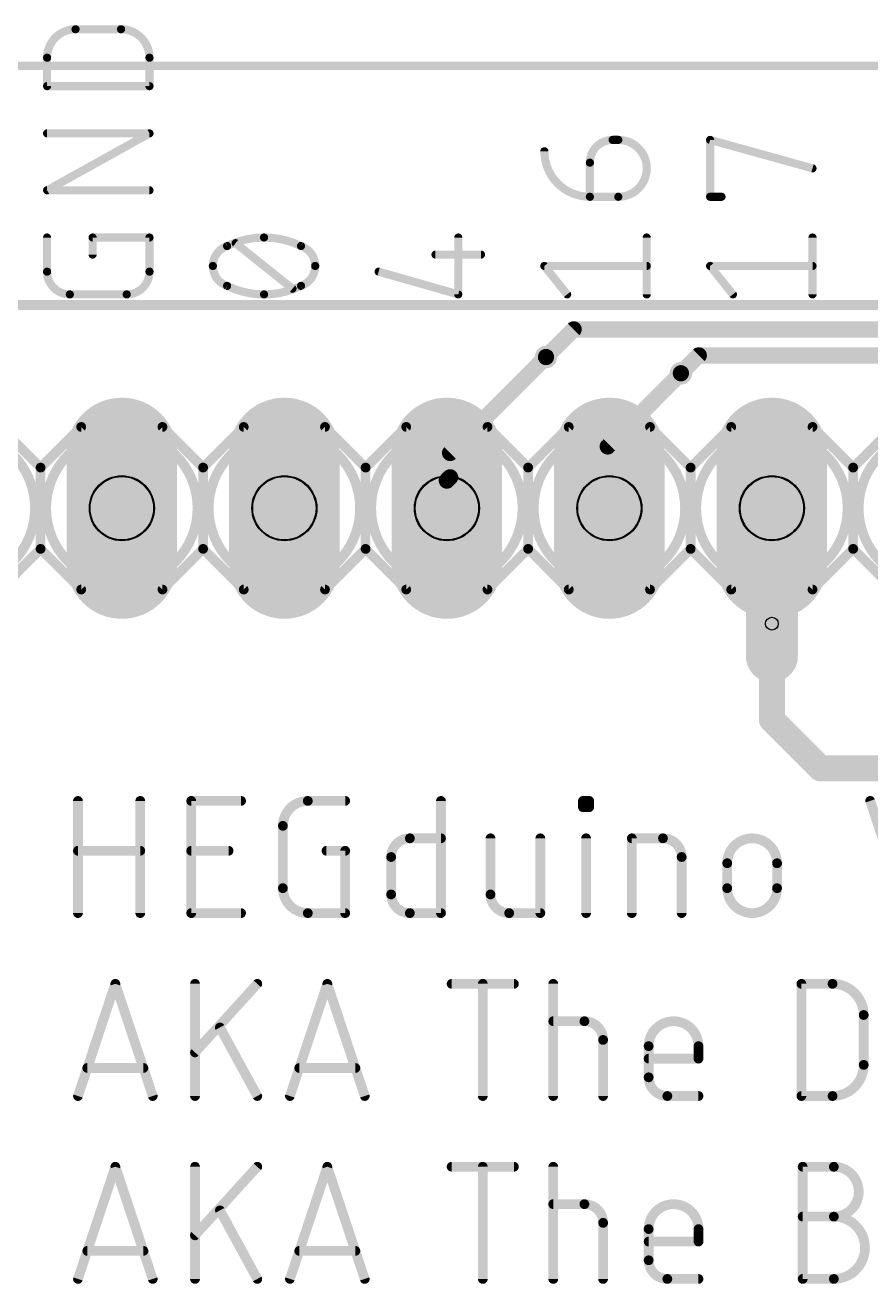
# Model space of a CAD drawing. Extents: x 6 to 264, y 30 to 75.
# Drawn here: x 17.03 to 30.25, y 50.11 to 69.78 of the extents above; entities that cross this region are included whole.
import ezdxf

# ---------------------------------------------------------------- set-up
doc = ezdxf.new("R2010")
doc.units = 0
for name, color, linetype in [('1', 12, 'CONTINUOUS'), ('100', 3, 'CONTINUOUS'), ('101', 190, 'CONTINUOUS'), ('16', 132, 'CONTINUOUS'), ('17', 110, 'CONTINUOUS'), ('18', 110, 'CONTINUOUS'), ('20', 31, 'CONTINUOUS'), ('21', 253, 'CONTINUOUS'), ('25', 253, 'CONTINUOUS'), ('29', 253, 'CONTINUOUS'), ('30', 253, 'CONTINUOUS'), ('44', 253, 'CONTINUOUS'), ('47', 253, 'CONTINUOUS'), ('48', 253, 'CONTINUOUS'), ('51', 253, 'CONTINUOUS')]:
    doc.layers.add(name, color=color, linetype=linetype)

# ---------------------------------------------------------------- blocks, each defined once
blk = doc.blocks.new('RECT')
blk.add_solid([(-0.5, -0.5), (0.5, -0.5), (-0.5, 0.5), (0.5, 0.5)])
blk = doc.blocks.new('LONGP100')
at = {"const_width": 1}
blk.add_lwpolyline([(-0.5, 0), (0.5, 0)], dxfattribs=at)
at = {"const_width": 0.5}
for points in [[(-0.5, 0.25, 1), (-0.5, -0.25)], [(0.5, -0.25, 1), (0.5, 0.25)]]:
    blk.add_lwpolyline(points, format="xyb", dxfattribs=at)
blk = doc.blocks.new('ROUNDV')
at = {"const_width": 0.5}
blk.add_lwpolyline([(0, -0.25, 1), (0, 0.25, 1), (0, -0.25)], format="xyb", dxfattribs=at)

msp = doc.modelspace()

# ---------------------------------------------------------------- linework, layer by layer
at = {"layer": '1'}
for points, const_width in [([(25.1714, 64.5922), (23.6728, 63.0936)], 0.254), ([(27.2796, 64.3382), (26.162, 63.2206)], 0.254), ([(26.162, 63.2206), (26.162, 62.8396)], 0.254), ([(23.6728, 62.7126), (23.6728, 63.0936)], 0.254), ([(26.162, 62.8396), (26.162, 62.2554)], 0.254), ([(23.622, 62.6618), (23.6728, 62.7126)], 0.254), ([(23.622, 62.23), (23.622, 62.6618)], 0.254), ([(26.162, 62.23), (26.162, 62.2554)], 0.254), ([(28.702, 60.4266), (28.702, 61.5442)], 0.8128)]:
    msp.add_lwpolyline(points, dxfattribs=dict(at, const_width=const_width))
for points, const_width in [([(25.2163, 64.5473, 1), (25.1265, 64.6371)], 0.127), ([(27.3245, 64.2933, 1), (27.2347, 64.3831)], 0.127), ([(26.2255, 63.2206, 1), (26.0985, 63.2206)], 0.127), ([(26.1171, 63.2655, 1), (26.2069, 63.1757)], 0.127), ([(23.7363, 63.0936, 1), (23.6093, 63.0936)], 0.127), ([(23.6279, 63.1385, 1), (23.7177, 63.0487)], 0.127), ([(26.2255, 62.8396, 1), (26.0985, 62.8396)], 0.127), ([(23.6855, 62.6618, 1), (23.5585, 62.6618)], 0.127), ([(23.5771, 62.7067, 1), (23.6669, 62.6169)], 0.127), ([(23.6093, 62.7126, 1), (23.7363, 62.7126)], 0.127), ([(23.7177, 62.6677, 1), (23.6279, 62.7575)], 0.127), ([(26.0985, 62.8396, 1), (26.2255, 62.8396)], 0.127), ([(26.2255, 62.2554, 1), (26.0985, 62.2554)], 0.127), ([(23.5585, 62.23, 1), (23.6855, 62.23)], 0.127), ([(26.0985, 62.2554, 1), (26.2255, 62.2554)], 0.127), ([(26.0985, 62.23, 1), (26.2255, 62.23)], 0.127), ([(28.9052, 61.5442, 1), (28.4988, 61.5442)], 0.4064), ([(28.4988, 60.4266, 1), (28.9052, 60.4266)], 0.4064)]:
    msp.add_lwpolyline(points, format="xyb", dxfattribs=dict(at, const_width=const_width))
at = {"layer": '100', "const_width": 0.1524}
msp.add_lwpolyline([(13.4366, 65.405), (61.6966, 65.405)], dxfattribs=at)
for points in [[(16.002, 61.0471, 1), (16.002, 63.4129, 1), (16.002, 61.0471)], [(18.542, 61.0471, 1), (18.542, 63.4129, 1), (18.542, 61.0471)], [(21.082, 61.0471, 1), (21.082, 63.4129, 1), (21.082, 61.0471)], [(23.622, 61.0471, 1), (23.622, 63.4129, 1), (23.622, 61.0471)], [(26.162, 61.0471, 1), (26.162, 63.4129, 1), (26.162, 61.0471)], [(28.702, 61.0471, 1), (28.702, 63.4129, 1), (28.702, 61.0471)], [(31.242, 61.0471, 1), (31.242, 63.4129, 1), (31.242, 61.0471)]]:
    msp.add_lwpolyline(points, format="xyb", dxfattribs=at)
at = {"layer": '101', "const_width": 0.1524}
msp.add_lwpolyline([(13.4366, 65.405), (61.6966, 65.405)], dxfattribs=at)
at = {"layer": '16'}
for points, const_width in [([(25.6032, 65.024), (25.1714, 64.5922)], 0.254), ([(192.4558, 65.024), (25.6032, 65.024)], 0.254), ([(25.1714, 64.5922), (23.6728, 63.0936)], 0.254), ([(27.559, 64.6176), (27.2796, 64.3382)], 0.254), ([(190.119, 64.6176), (27.559, 64.6176)], 0.254), ([(27.2796, 64.3382), (26.1366, 63.1952)], 0.254), ([(28.702, 62.23), (28.702, 60.4266)], 0.8128), ([(28.702, 60.4266), (28.702, 59.9186)], 0.8128), ([(28.702, 58.928), (28.702, 59.9186)], 0.4064), ([(29.464, 58.166), (28.702, 58.928)], 0.4064), ([(35.052, 58.166), (29.464, 58.166)], 0.4064)]:
    msp.add_lwpolyline(points, dxfattribs=dict(at, const_width=const_width))
for points, const_width in [([(25.6032, 65.0875, 1), (25.6032, 64.9605)], 0.127), ([(25.6481, 64.9791, 1), (25.5583, 65.0689)], 0.127), ([(25.1265, 64.6371, 1), (25.2163, 64.5473)], 0.127), ([(25.2163, 64.5473, 1), (25.1265, 64.6371)], 0.127), ([(27.559, 64.6811, 1), (27.559, 64.5541)], 0.127), ([(27.6039, 64.5727, 1), (27.5141, 64.6625)], 0.127), ([(27.2347, 64.3831, 1), (27.3245, 64.2933)], 0.127), ([(27.3245, 64.2933, 1), (27.2347, 64.3831)], 0.127), ([(23.6279, 63.1385, 1), (23.7177, 63.0487)], 0.127), ([(26.0917, 63.2401, 1), (26.1815, 63.1503)], 0.127), ([(28.9052, 62.23, 1), (28.4988, 62.23)], 0.4064), ([(28.9052, 60.4266, 1), (28.4988, 60.4266)], 0.4064), ([(28.4988, 60.4266, 1), (28.9052, 60.4266)], 0.4064), ([(28.4988, 59.9186, 1), (28.9052, 59.9186)], 0.4064), ([(28.8036, 59.9186, 1), (28.6004, 59.9186)], 0.2032), ([(28.6004, 58.928, 1), (28.8036, 58.928)], 0.2032), ([(28.7738, 58.9998, 1), (28.6302, 58.8562)], 0.2032), ([(29.464, 58.2676, 1), (29.464, 58.0644)], 0.2032), ([(29.3922, 58.0942, 1), (29.5358, 58.2378)], 0.2032)]:
    msp.add_lwpolyline(points, format="xyb", dxfattribs=dict(at, const_width=const_width))
at = {"layer": '20', "const_width": 0.1524}
msp.add_lwpolyline([(181.3306, 65.405), (13.4366, 65.405)], dxfattribs=at)
at = {"layer": '20'}
for centre in [(18.542, 62.23), (21.082, 62.23), (23.622, 62.23), (26.162, 62.23), (28.702, 62.23)]:
    msp.add_circle(centre, 0.4953, dxfattribs=at)
at = {"layer": '21', "const_width": 0.1524}
for points in [[(16.637, 63.5), (17.272, 62.865)], [(17.272, 62.865), (17.907, 63.5)], [(17.907, 63.5), (19.177, 63.5)], [(19.177, 63.5), (19.812, 62.865)], [(20.447, 63.5), (19.812, 62.865)], [(20.447, 63.5), (21.717, 63.5)], [(21.717, 63.5), (22.352, 62.865)], [(22.352, 62.865), (22.987, 63.5)], [(22.987, 63.5), (24.257, 63.5)], [(24.257, 63.5), (24.892, 62.865)], [(24.892, 62.865), (25.527, 63.5)], [(25.527, 63.5), (26.797, 63.5)], [(26.797, 63.5), (27.432, 62.865)], [(28.067, 63.5), (27.432, 62.865)], [(28.067, 63.5), (29.337, 63.5)], [(29.337, 63.5), (29.972, 62.865)], [(29.972, 62.865), (30.607, 63.5)], [(17.272, 62.865), (17.272, 61.595)], [(19.812, 62.865), (19.812, 61.595)], [(22.352, 62.865), (22.352, 61.595)], [(24.892, 62.865), (24.892, 61.595)], [(27.432, 62.865), (27.432, 61.595)], [(29.972, 62.865), (29.972, 61.595)], [(17.272, 61.595), (16.637, 60.96)], [(17.907, 60.96), (17.272, 61.595)], [(19.812, 61.595), (19.177, 60.96)], [(19.812, 61.595), (20.447, 60.96)], [(22.352, 61.595), (21.717, 60.96)], [(22.987, 60.96), (22.352, 61.595)], [(24.892, 61.595), (24.257, 60.96)], [(25.527, 60.96), (24.892, 61.595)], [(27.432, 61.595), (26.797, 60.96)], [(27.432, 61.595), (28.067, 60.96)], [(29.972, 61.595), (29.337, 60.96)], [(30.607, 60.96), (29.972, 61.595)], [(19.177, 60.96), (17.907, 60.96)], [(21.717, 60.96), (20.447, 60.96)], [(24.257, 60.96), (22.987, 60.96)], [(26.797, 60.96), (25.527, 60.96)], [(29.337, 60.96), (28.067, 60.96)]]:
    msp.add_lwpolyline(points, dxfattribs=at)
at = {"layer": '21', "const_width": 0.0762}
for points in [[(17.907, 63.5381, 1), (17.907, 63.4619)], [(17.9339, 63.4731, 1), (17.8801, 63.5269)], [(19.2039, 63.5269, 1), (19.1501, 63.4731)], [(19.177, 63.4619, 1), (19.177, 63.5381)], [(20.447, 63.5381, 1), (20.447, 63.4619)], [(20.4739, 63.4731, 1), (20.4201, 63.5269)], [(21.7439, 63.5269, 1), (21.6901, 63.4731)], [(21.717, 63.4619, 1), (21.717, 63.5381)], [(22.987, 63.5381, 1), (22.987, 63.4619)], [(23.0139, 63.4731, 1), (22.9601, 63.5269)], [(24.2839, 63.5269, 1), (24.2301, 63.4731)], [(24.257, 63.4619, 1), (24.257, 63.5381)], [(25.527, 63.5381, 1), (25.527, 63.4619)], [(25.5539, 63.4731, 1), (25.5001, 63.5269)], [(26.8239, 63.5269, 1), (26.7701, 63.4731)], [(26.797, 63.4619, 1), (26.797, 63.5381)], [(28.067, 63.5381, 1), (28.067, 63.4619)], [(28.0939, 63.4731, 1), (28.0401, 63.5269)], [(29.3639, 63.5269, 1), (29.3101, 63.4731)], [(29.337, 63.4619, 1), (29.337, 63.5381)], [(17.3101, 62.865, 1), (17.2339, 62.865)], [(17.2451, 62.8919, 1), (17.2989, 62.8381)], [(17.2451, 62.8381, 1), (17.2989, 62.8919)], [(19.8501, 62.865, 1), (19.7739, 62.865)], [(19.7851, 62.8919, 1), (19.8389, 62.8381)], [(19.7851, 62.8381, 1), (19.8389, 62.8919)], [(22.3901, 62.865, 1), (22.3139, 62.865)], [(22.3251, 62.8919, 1), (22.3789, 62.8381)], [(22.3251, 62.8381, 1), (22.3789, 62.8919)], [(24.9301, 62.865, 1), (24.8539, 62.865)], [(24.8651, 62.8919, 1), (24.9189, 62.8381)], [(24.8651, 62.8381, 1), (24.9189, 62.8919)], [(27.4701, 62.865, 1), (27.3939, 62.865)], [(27.4051, 62.8919, 1), (27.4589, 62.8381)], [(27.4051, 62.8381, 1), (27.4589, 62.8919)], [(30.0101, 62.865, 1), (29.9339, 62.865)], [(29.9451, 62.8919, 1), (29.9989, 62.8381)], [(29.9451, 62.8381, 1), (29.9989, 62.8919)], [(17.2339, 61.595, 1), (17.3101, 61.595)], [(17.2989, 61.6219, 1), (17.2451, 61.5681)], [(17.2989, 61.5681, 1), (17.2451, 61.6219)], [(19.7739, 61.595, 1), (19.8501, 61.595)], [(19.8389, 61.6219, 1), (19.7851, 61.5681)], [(19.8389, 61.5681, 1), (19.7851, 61.6219)], [(22.3139, 61.595, 1), (22.3901, 61.595)], [(22.3789, 61.6219, 1), (22.3251, 61.5681)], [(22.3789, 61.5681, 1), (22.3251, 61.6219)], [(24.8539, 61.595, 1), (24.9301, 61.595)], [(24.9189, 61.6219, 1), (24.8651, 61.5681)], [(24.9189, 61.5681, 1), (24.8651, 61.6219)], [(27.3939, 61.595, 1), (27.4701, 61.595)], [(27.4589, 61.6219, 1), (27.4051, 61.5681)], [(27.4589, 61.5681, 1), (27.4051, 61.6219)], [(29.9339, 61.595, 1), (30.0101, 61.595)], [(29.9989, 61.6219, 1), (29.9451, 61.5681)], [(29.9989, 61.5681, 1), (29.9451, 61.6219)], [(17.907, 60.9981, 1), (17.907, 60.9219)], [(17.8801, 60.9331, 1), (17.9339, 60.9869)], [(19.1501, 60.9869, 1), (19.2039, 60.9331)], [(19.177, 60.9219, 1), (19.177, 60.9981)], [(20.447, 60.9981, 1), (20.447, 60.9219)], [(20.4201, 60.9331, 1), (20.4739, 60.9869)], [(21.6901, 60.9869, 1), (21.7439, 60.9331)], [(21.717, 60.9219, 1), (21.717, 60.9981)], [(22.987, 60.9981, 1), (22.987, 60.9219)], [(22.9601, 60.9331, 1), (23.0139, 60.9869)], [(24.2301, 60.9869, 1), (24.2839, 60.9331)], [(24.257, 60.9219, 1), (24.257, 60.9981)], [(25.527, 60.9981, 1), (25.527, 60.9219)], [(25.5001, 60.9331, 1), (25.5539, 60.9869)], [(26.7701, 60.9869, 1), (26.8239, 60.9331)], [(26.797, 60.9219, 1), (26.797, 60.9981)], [(28.067, 60.9981, 1), (28.067, 60.9219)], [(28.0401, 60.9331, 1), (28.0939, 60.9869)], [(29.3101, 60.9869, 1), (29.3639, 60.9331)], [(29.337, 60.9219, 1), (29.337, 60.9981)]]:
    msp.add_lwpolyline(points, format="xyb", dxfattribs=at)
at = {"layer": '25', "const_width": 0.1524}
for points in [[(17.8562, 55.9054), (17.8562, 57.658)], [(18.8299, 57.658), (18.8299, 55.9054)], [(19.6262, 55.9054), (19.6262, 57.658)], [(19.6262, 57.658), (20.4051, 57.658)], [(21.4485, 57.658), (22.0327, 57.658)], [(23.5298, 57.658), (23.5298, 55.9054)], [(25.7492, 57.5606), (25.7492, 57.658)], [(25.7492, 57.658), (25.8465, 57.658)], [(25.8465, 57.5606), (25.7492, 57.5606)], [(25.8465, 57.658), (25.8465, 57.5606)], [(30.2388, 57.658), (30.823, 55.9054)], [(21.059, 56.2949), (21.059, 57.2685)], [(23.043, 57.0738), (23.5298, 57.0738)], [(24.304, 57.0738), (24.304, 56.1975)], [(25.0829, 55.9054), (25.0829, 57.0738)], [(25.7979, 55.9054), (25.7979, 57.0738)], [(26.5128, 55.9054), (26.5128, 57.0738)], [(26.5128, 57.0738), (26.9996, 57.0738)], [(17.8562, 56.8791), (18.8299, 56.8791)], [(19.6262, 56.8791), (20.2104, 56.8791)], [(21.7406, 56.8791), (22.0327, 56.8791)], [(22.0327, 56.8791), (22.0327, 55.9054)], [(22.7509, 56.1975), (22.7509, 56.7817)], [(27.2917, 56.7817), (27.2917, 55.9054)], [(28.0038, 56.2949), (28.0038, 56.6843)], [(28.7827, 56.6843), (28.7827, 56.2949)], [(20.4051, 55.9054), (19.6262, 55.9054)], [(22.0327, 55.9054), (21.4485, 55.9054)], [(23.5298, 55.9054), (23.043, 55.9054)], [(24.5961, 55.9054), (25.0829, 55.9054)], [(17.8562, 53.0479), (18.4404, 54.8005)], [(18.4404, 54.8005), (19.0246, 53.0479)], [(19.6854, 53.0479), (19.6854, 54.8005)], [(20.659, 54.8005), (19.6854, 53.7295)], [(21.1695, 53.0479), (21.7537, 54.8005)], [(21.7537, 54.8005), (22.3379, 53.0479)], [(23.6966, 54.8005), (24.6702, 54.8005)], [(24.1834, 53.0479), (24.1834, 54.8005)], [(25.2849, 53.0479), (25.2849, 54.8005)], [(29.1634, 53.0479), (29.1634, 54.8005)], [(29.1634, 54.8005), (29.6503, 54.8005)], [(25.2849, 54.2163), (25.7717, 54.2163)], [(30.1371, 54.3137), (30.1371, 53.5347)], [(20.659, 53.0479), (20.0748, 54.1189)], [(26.0638, 53.9242), (26.0638, 53.0479)], [(26.7759, 53.34), (26.7759, 53.8268)], [(27.5548, 53.8268), (27.5548, 53.6321)], [(27.5548, 53.6321), (26.7759, 53.6321)], [(18.8786, 53.4861), (18.0023, 53.4861)], [(22.1918, 53.4861), (21.3155, 53.4861)], [(27.5548, 53.0479), (27.068, 53.0479)], [(29.6503, 53.0479), (29.1634, 53.0479)], [(17.8562, 50.1904), (18.4404, 51.943)], [(18.4404, 51.943), (19.0246, 50.1904)], [(19.6854, 50.1904), (19.6854, 51.943)], [(20.659, 51.943), (19.6854, 50.872)], [(21.1695, 50.1904), (21.7537, 51.943)], [(21.7537, 51.943), (22.3379, 50.1904)], [(23.6966, 51.943), (24.6702, 51.943)], [(24.1834, 50.1904), (24.1834, 51.943)], [(25.2849, 50.1904), (25.2849, 51.943)], [(29.1834, 50.1904), (29.1834, 51.943)], [(29.1834, 51.943), (29.6702, 51.943)], [(20.659, 50.1904), (20.0748, 51.2614)], [(25.2849, 51.3588), (25.7717, 51.3588)], [(26.0638, 51.0667), (26.0638, 50.1904)], [(29.1834, 51.1641), (29.6702, 51.1641)], [(26.7759, 50.4825), (26.7759, 50.9693)], [(27.5548, 50.9693), (27.5548, 50.7746)], [(27.5548, 50.7746), (26.7759, 50.7746)], [(18.8786, 50.6286), (18.0023, 50.6286)], [(22.1918, 50.6286), (21.3155, 50.6286)], [(27.5548, 50.1904), (27.068, 50.1904)], [(29.6702, 50.1904), (29.1834, 50.1904)]]:
    msp.add_lwpolyline(points, dxfattribs=at)
at = {"layer": '25'}
for points, const_width in [([(17.8943, 57.658, 1), (17.8181, 57.658)], 0.0762), ([(18.868, 57.658, 1), (18.7918, 57.658)], 0.0762), ([(19.6643, 57.658, 1), (19.5881, 57.658)], 0.0762), ([(19.6262, 57.6961, 1), (19.6262, 57.6199)], 0.0762), ([(20.4051, 57.6199, 1), (20.4051, 57.6961)], 0.0762), ([(21.4485, 57.658, 0.4142), (21.059, 57.2685)], 0.1524), ([(21.4485, 57.6961, 1), (21.4485, 57.6199)], 0.0762), ([(21.4485, 57.6199, 1), (21.4485, 57.6961)], 0.0762), ([(22.0327, 57.6199, 1), (22.0327, 57.6961)], 0.0762), ([(23.5679, 57.658, 1), (23.4917, 57.658)], 0.0762), ([(25.7873, 57.658, 1), (25.7111, 57.658)], 0.0762), ([(25.7492, 57.6961, 1), (25.7492, 57.6199)], 0.0762), ([(25.7492, 57.5987, 1), (25.7492, 57.5225)], 0.0762), ([(25.8846, 57.658, 1), (25.8084, 57.658)], 0.0762), ([(25.8465, 57.6199, 1), (25.8465, 57.6961)], 0.0762), ([(25.8465, 57.5225, 1), (25.8465, 57.5987)], 0.0762), ([(30.2749, 57.67, 1), (30.2026, 57.646)], 0.0762), ([(25.7111, 57.5606, 1), (25.7873, 57.5606)], 0.0762), ([(25.8084, 57.5606, 1), (25.8846, 57.5606)], 0.0762), ([(21.0971, 57.2685, 1), (21.0209, 57.2685)], 0.0762), ([(21.0209, 57.2685, 1), (21.0971, 57.2685)], 0.0762), ([(23.043, 57.0738, 0.4142), (22.7509, 56.7817)], 0.1524), ([(23.043, 57.1119, 1), (23.043, 57.0357)], 0.0762), ([(23.043, 57.0357, 1), (23.043, 57.1119)], 0.0762), ([(23.5298, 57.0357, 1), (23.5298, 57.1119)], 0.0762), ([(24.3421, 57.0738, 1), (24.2659, 57.0738)], 0.0762), ([(25.121, 57.0738, 1), (25.0448, 57.0738)], 0.0762), ([(25.836, 57.0738, 1), (25.7598, 57.0738)], 0.0762), ([(26.5509, 57.0738, 1), (26.4747, 57.0738)], 0.0762), ([(26.5128, 57.1119, 1), (26.5128, 57.0357)], 0.0762), ([(27.2917, 56.7817, 0.4142), (26.9996, 57.0738)], 0.1524), ([(26.9996, 57.1119, 1), (26.9996, 57.0357)], 0.0762), ([(26.9996, 57.0357, 1), (26.9996, 57.1119)], 0.0762), ([(28.7827, 56.6843, 1), (28.0038, 56.6843)], 0.1524), ([(17.8562, 56.9172, 1), (17.8562, 56.841)], 0.0762), ([(18.8299, 56.841, 1), (18.8299, 56.9172)], 0.0762), ([(19.6262, 56.9172, 1), (19.6262, 56.841)], 0.0762), ([(20.2104, 56.841, 1), (20.2104, 56.9172)], 0.0762), ([(21.7406, 56.9172, 1), (21.7406, 56.841)], 0.0762), ([(22.0708, 56.8791, 1), (21.9946, 56.8791)], 0.0762), ([(22.0327, 56.841, 1), (22.0327, 56.9172)], 0.0762), ([(22.789, 56.7817, 1), (22.7128, 56.7817)], 0.0762), ([(27.3298, 56.7817, 1), (27.2536, 56.7817)], 0.0762), ([(22.7128, 56.7817, 1), (22.789, 56.7817)], 0.0762), ([(27.2536, 56.7817, 1), (27.3298, 56.7817)], 0.0762), ([(28.0419, 56.6843, 1), (27.9657, 56.6843)], 0.0762), ([(27.9657, 56.6843, 1), (28.0419, 56.6843)], 0.0762), ([(28.8208, 56.6843, 1), (28.7446, 56.6843)], 0.0762), ([(28.7446, 56.6843, 1), (28.8208, 56.6843)], 0.0762), ([(21.059, 56.2949, 0.4142), (21.4485, 55.9054)], 0.1524), ([(21.0971, 56.2949, 1), (21.0209, 56.2949)], 0.0762), ([(21.0209, 56.2949, 1), (21.0971, 56.2949)], 0.0762), ([(22.7509, 56.1975, 0.4142), (23.043, 55.9054)], 0.1524), ([(22.789, 56.1975, 1), (22.7128, 56.1975)], 0.0762), ([(22.7128, 56.1975, 1), (22.789, 56.1975)], 0.0762), ([(24.304, 56.1975, 0.4142), (24.5961, 55.9054)], 0.1524), ([(24.3421, 56.1975, 1), (24.2659, 56.1975)], 0.0762), ([(24.2659, 56.1975, 1), (24.3421, 56.1975)], 0.0762), ([(28.0038, 56.2949, 1), (28.7827, 56.2949)], 0.1524), ([(28.0419, 56.2949, 1), (27.9657, 56.2949)], 0.0762), ([(27.9657, 56.2949, 1), (28.0419, 56.2949)], 0.0762), ([(28.8208, 56.2949, 1), (28.7446, 56.2949)], 0.0762), ([(28.7446, 56.2949, 1), (28.8208, 56.2949)], 0.0762), ([(17.8181, 55.9054, 1), (17.8943, 55.9054)], 0.0762), ([(18.7918, 55.9054, 1), (18.868, 55.9054)], 0.0762), ([(19.6262, 55.9435, 1), (19.6262, 55.8673)], 0.0762), ([(19.5881, 55.9054, 1), (19.6643, 55.9054)], 0.0762), ([(20.4051, 55.8673, 1), (20.4051, 55.9435)], 0.0762), ([(21.4485, 55.9435, 1), (21.4485, 55.8673)], 0.0762), ([(21.4485, 55.8673, 1), (21.4485, 55.9435)], 0.0762), ([(21.9946, 55.9054, 1), (22.0708, 55.9054)], 0.0762), ([(22.0327, 55.8673, 1), (22.0327, 55.9435)], 0.0762), ([(23.043, 55.9435, 1), (23.043, 55.8673)], 0.0762), ([(23.043, 55.8673, 1), (23.043, 55.9435)], 0.0762), ([(23.4917, 55.9054, 1), (23.5679, 55.9054)], 0.0762), ([(23.5298, 55.8673, 1), (23.5298, 55.9435)], 0.0762), ([(24.5961, 55.9435, 1), (24.5961, 55.8673)], 0.0762), ([(24.5961, 55.8673, 1), (24.5961, 55.9435)], 0.0762), ([(25.0448, 55.9054, 1), (25.121, 55.9054)], 0.0762), ([(25.0829, 55.8673, 1), (25.0829, 55.9435)], 0.0762), ([(25.7598, 55.9054, 1), (25.836, 55.9054)], 0.0762), ([(26.4747, 55.9054, 1), (26.5509, 55.9054)], 0.0762), ([(27.2536, 55.9054, 1), (27.3298, 55.9054)], 0.0762), ([(18.4765, 54.8125, 1), (18.4043, 54.7885)], 0.0762), ([(18.4765, 54.7885, 1), (18.4043, 54.8125)], 0.0762), ([(19.7235, 54.8005, 1), (19.6473, 54.8005)], 0.0762), ([(20.6872, 54.7749, 1), (20.6309, 54.8261)], 0.0762), ([(21.7898, 54.8125, 1), (21.7175, 54.7885)], 0.0762), ([(21.7898, 54.7885, 1), (21.7175, 54.8125)], 0.0762), ([(23.6966, 54.8386, 1), (23.6966, 54.7624)], 0.0762), ([(24.2215, 54.8005, 1), (24.1453, 54.8005)], 0.0762), ([(24.6702, 54.7624, 1), (24.6702, 54.8386)], 0.0762), ([(25.323, 54.8005, 1), (25.2468, 54.8005)], 0.0762), ([(29.2015, 54.8005, 1), (29.1253, 54.8005)], 0.0762), ([(29.1634, 54.8386, 1), (29.1634, 54.7624)], 0.0762), ([(30.1371, 54.3137, 0.4142), (29.6503, 54.8005)], 0.1524), ([(29.6503, 54.8386, 1), (29.6503, 54.7624)], 0.0762), ([(29.6503, 54.7624, 1), (29.6503, 54.8386)], 0.0762), ([(25.2849, 54.2544, 1), (25.2849, 54.1782)], 0.0762), ([(26.0638, 53.9242, 0.4142), (25.7717, 54.2163)], 0.1524), ([(25.7717, 54.2544, 1), (25.7717, 54.1782)], 0.0762), ([(25.7717, 54.1782, 1), (25.7717, 54.2544)], 0.0762), ([(27.5548, 53.8268, 1), (26.7759, 53.8268)], 0.1524), ([(30.1752, 54.3137, 1), (30.099, 54.3137)], 0.0762), ([(30.099, 54.3137, 1), (30.1752, 54.3137)], 0.0762), ([(20.1083, 54.1372, 1), (20.0414, 54.1007)], 0.0762), ([(26.1019, 53.9242, 1), (26.0257, 53.9242)], 0.0762), ([(26.0257, 53.9242, 1), (26.1019, 53.9242)], 0.0762), ([(26.814, 53.8268, 1), (26.7378, 53.8268)], 0.0762), ([(27.5929, 53.8268, 1), (27.5167, 53.8268)], 0.0762), ([(19.6572, 53.7551, 1), (19.7136, 53.7038)], 0.0762), ([(26.7378, 53.8268, 1), (26.814, 53.8268)], 0.0762), ([(26.7759, 53.6702, 1), (26.7759, 53.594)], 0.0762), ([(27.5167, 53.8268, 1), (27.5929, 53.8268)], 0.0762), ([(27.5548, 53.594, 1), (27.5548, 53.6702)], 0.0762), ([(18.0023, 53.5242, 1), (18.0023, 53.448)], 0.0762), ([(18.8786, 53.448, 1), (18.8786, 53.5242)], 0.0762), ([(21.3155, 53.5242, 1), (21.3155, 53.448)], 0.0762), ([(22.1918, 53.448, 1), (22.1918, 53.5242)], 0.0762), ([(27.5167, 53.6321, 1), (27.5929, 53.6321)], 0.0762), ([(29.6503, 53.0479, 0.4142), (30.1371, 53.5347)], 0.1524), ([(30.1752, 53.5347, 1), (30.099, 53.5347)], 0.0762), ([(30.099, 53.5347, 1), (30.1752, 53.5347)], 0.0762), ([(26.7759, 53.34, 0.4142), (27.068, 53.0479)], 0.1524), ([(26.814, 53.34, 1), (26.7378, 53.34)], 0.0762), ([(26.7378, 53.34, 1), (26.814, 53.34)], 0.0762), ([(17.8201, 53.0599, 1), (17.8923, 53.0359)], 0.0762), ([(18.9885, 53.0359, 1), (19.0607, 53.0599)], 0.0762), ([(20.6256, 53.0297, 1), (20.6925, 53.0661)], 0.0762), ([(21.1333, 53.0599, 1), (21.2056, 53.0359)], 0.0762), ([(22.3017, 53.0359, 1), (22.374, 53.0599)], 0.0762), ([(27.068, 53.086, 1), (27.068, 53.0098)], 0.0762), ([(27.068, 53.0098, 1), (27.068, 53.086)], 0.0762), ([(27.5548, 53.0098, 1), (27.5548, 53.086)], 0.0762), ([(29.1634, 53.086, 1), (29.1634, 53.0098)], 0.0762), ([(29.6503, 53.086, 1), (29.6503, 53.0098)], 0.0762), ([(29.6503, 53.0098, 1), (29.6503, 53.086)], 0.0762), ([(19.6473, 53.0479, 1), (19.7235, 53.0479)], 0.0762), ([(24.1453, 53.0479, 1), (24.2215, 53.0479)], 0.0762), ([(25.2468, 53.0479, 1), (25.323, 53.0479)], 0.0762), ([(26.0257, 53.0479, 1), (26.1019, 53.0479)], 0.0762), ([(29.1253, 53.0479, 1), (29.2015, 53.0479)], 0.0762), ([(18.4765, 51.955, 1), (18.4043, 51.931)], 0.0762), ([(18.4765, 51.931, 1), (18.4043, 51.955)], 0.0762), ([(19.7235, 51.943, 1), (19.6473, 51.943)], 0.0762), ([(20.6872, 51.9174, 1), (20.6309, 51.9686)], 0.0762), ([(21.7898, 51.955, 1), (21.7175, 51.931)], 0.0762), ([(21.7898, 51.931, 1), (21.7175, 51.955)], 0.0762), ([(23.6966, 51.9811, 1), (23.6966, 51.9049)], 0.0762), ([(24.2215, 51.943, 1), (24.1453, 51.943)], 0.0762), ([(24.6702, 51.9049, 1), (24.6702, 51.9811)], 0.0762), ([(25.323, 51.943, 1), (25.2468, 51.943)], 0.0762), ([(29.2215, 51.943, 1), (29.1453, 51.943)], 0.0762), ([(29.1834, 51.9811, 1), (29.1834, 51.9049)], 0.0762), ([(29.6702, 51.1641, 1), (29.6702, 51.943)], 0.1524), ([(29.6702, 51.9811, 1), (29.6702, 51.9049)], 0.0762), ([(29.6702, 51.9049, 1), (29.6702, 51.9811)], 0.0762), ([(20.1083, 51.2797, 1), (20.0414, 51.2432)], 0.0762), ([(25.2849, 51.3969, 1), (25.2849, 51.3207)], 0.0762), ([(26.0638, 51.0667, 0.4142), (25.7717, 51.3588)], 0.1524), ([(25.7717, 51.3969, 1), (25.7717, 51.3207)], 0.0762), ([(25.7717, 51.3207, 1), (25.7717, 51.3969)], 0.0762), ([(27.5548, 50.9693, 1), (26.7759, 50.9693)], 0.1524), ([(26.1019, 51.0667, 1), (26.0257, 51.0667)], 0.0762), ([(29.1834, 51.2022, 1), (29.1834, 51.126)], 0.0762), ([(29.6702, 50.1904, 1), (29.6702, 51.1641)], 0.1524), ([(29.6702, 51.2022, 1), (29.6702, 51.126)], 0.0762), ([(29.6702, 51.2022, 1), (29.6702, 51.126)], 0.0762), ([(29.6702, 51.126, 1), (29.6702, 51.2022)], 0.0762), ([(19.6572, 50.8976, 1), (19.7136, 50.8463)], 0.0762), ([(26.0257, 51.0667, 1), (26.1019, 51.0667)], 0.0762), ([(26.814, 50.9693, 1), (26.7378, 50.9693)], 0.0762), ([(26.7378, 50.9693, 1), (26.814, 50.9693)], 0.0762), ([(27.5929, 50.9693, 1), (27.5167, 50.9693)], 0.0762), ([(27.5167, 50.9693, 1), (27.5929, 50.9693)], 0.0762), ([(26.7759, 50.8127, 1), (26.7759, 50.7365)], 0.0762), ([(27.5167, 50.7746, 1), (27.5929, 50.7746)], 0.0762), ([(27.5548, 50.7365, 1), (27.5548, 50.8127)], 0.0762), ([(18.0023, 50.6667, 1), (18.0023, 50.5905)], 0.0762), ([(18.8786, 50.5905, 1), (18.8786, 50.6667)], 0.0762), ([(21.3155, 50.6667, 1), (21.3155, 50.5905)], 0.0762), ([(22.1918, 50.5905, 1), (22.1918, 50.6667)], 0.0762), ([(26.7759, 50.4825, 0.4142), (27.068, 50.1904)], 0.1524), ([(26.814, 50.4825, 1), (26.7378, 50.4825)], 0.0762), ([(26.7378, 50.4825, 1), (26.814, 50.4825)], 0.0762), ([(17.8201, 50.2024, 1), (17.8923, 50.1784)], 0.0762), ([(18.9885, 50.1784, 1), (19.0607, 50.2024)], 0.0762), ([(19.6473, 50.1904, 1), (19.7235, 50.1904)], 0.0762), ([(20.6256, 50.1722, 1), (20.6925, 50.2086)], 0.0762), ([(21.1333, 50.2024, 1), (21.2056, 50.1784)], 0.0762), ([(22.3017, 50.1784, 1), (22.374, 50.2024)], 0.0762), ([(24.1453, 50.1904, 1), (24.2215, 50.1904)], 0.0762), ([(25.2468, 50.1904, 1), (25.323, 50.1904)], 0.0762), ([(26.0257, 50.1904, 1), (26.1019, 50.1904)], 0.0762), ([(27.068, 50.2285, 1), (27.068, 50.1523)], 0.0762), ([(27.068, 50.1523, 1), (27.068, 50.2285)], 0.0762), ([(27.5548, 50.1523, 1), (27.5548, 50.2285)], 0.0762), ([(29.1834, 50.2285, 1), (29.1834, 50.1523)], 0.0762), ([(29.1453, 50.1904, 1), (29.2215, 50.1904)], 0.0762), ([(29.6702, 50.2285, 1), (29.6702, 50.1523)], 0.0762), ([(29.6702, 50.1523, 1), (29.6702, 50.2285)], 0.0762)]:
    msp.add_lwpolyline(points, format="xyb", dxfattribs=dict(at, const_width=const_width))
at = {"layer": '29', "const_width": 0.5969}
for points in [[(18.542, 61.9316, 1), (18.542, 62.5285, 1), (18.542, 61.9316)], [(21.082, 61.9316, 1), (21.082, 62.5285, 1), (21.082, 61.9316)], [(23.622, 61.9316, 1), (23.622, 62.5285, 1), (23.622, 61.9316)], [(26.162, 61.9316, 1), (26.162, 62.5285, 1), (26.162, 61.9316)], [(28.702, 61.9316, 1), (28.702, 62.5285, 1), (28.702, 61.9316)]]:
    msp.add_lwpolyline(points, format="xyb", dxfattribs=at)
at = {"layer": '30', "const_width": 0.5969}
for points in [[(18.542, 61.9316, 1), (18.542, 62.5285, 1), (18.542, 61.9316)], [(21.082, 61.9316, 1), (21.082, 62.5285, 1), (21.082, 61.9316)], [(23.622, 61.9316, 1), (23.622, 62.5285, 1), (23.622, 61.9316)], [(26.162, 61.9316, 1), (26.162, 62.5285, 1), (26.162, 61.9316)], [(28.702, 61.9316, 1), (28.702, 62.5285, 1), (28.702, 61.9316)]]:
    msp.add_lwpolyline(points, format="xyb", dxfattribs=at)
at = {"layer": '44'}
for centre, radius in [((25.1714, 64.5922), 0.1), ((27.2796, 64.3382), 0.1), ((18.542, 62.23), 0.508), ((21.082, 62.23), 0.508), ((23.622, 62.23), 0.508), ((26.162, 62.23), 0.508), ((28.702, 62.23), 0.508), ((28.702, 60.4266), 0.1)]:
    msp.add_circle(centre, radius, dxfattribs=at)
at = {"layer": '47', "const_width": 0.13}
msp.add_lwpolyline([(263.3838, 69.1388), (12.4856, 69.1388)], dxfattribs=at)
at = {"layer": '48'}
for points, const_width in [([(17.8181, 69.7125, 0.4142), (17.3736, 69.268)], 0.127), ([(17.8181, 69.7443, 1), (17.8181, 69.6808)], 0.0635), ([(17.8181, 69.6808, 1), (17.8181, 69.7443)], 0.0635), ([(18.9738, 69.268, 0.4142), (18.5293, 69.7125)], 0.127), ([(18.5293, 69.7443, 1), (18.5293, 69.6808)], 0.0635), ([(18.5293, 69.6808, 1), (18.5293, 69.7443)], 0.0635), ([(17.4053, 69.268, 1), (17.3419, 69.268)], 0.0635), ([(17.3419, 69.268, 1), (17.4053, 69.268)], 0.0635), ([(19.0055, 69.268, 1), (18.9421, 69.268)], 0.0635), ([(18.9421, 69.268, 1), (19.0055, 69.268)], 0.0635), ([(17.3736, 68.8553, 1), (17.3736, 68.7918)], 0.0635), ([(17.3419, 68.8235, 1), (17.4053, 68.8235)], 0.0635), ([(18.9421, 68.8235, 1), (19.0055, 68.8235)], 0.0635), ([(18.9738, 68.7918, 1), (18.9738, 68.8553)], 0.0635), ([(17.3736, 68.1176, 1), (17.3736, 68.0541)], 0.0635), ([(18.9892, 68.0581, 1), (18.9584, 68.1136)], 0.0635), ([(18.9738, 68.0541, 1), (18.9738, 68.1176)], 0.0635), ([(26.2128, 67.9841, 0.4142), (25.8572, 67.6285)], 0.127), ([(26.2128, 68.0159, 1), (26.2128, 67.9524)], 0.0635), ([(26.2128, 67.9524, 1), (26.2128, 68.0159)], 0.0635), ([(26.3017, 68.0159, 1), (26.3017, 67.9524)], 0.0635), ([(26.3017, 67.0951, 1), (26.3017, 67.9841)], 0.127), ([(26.3017, 67.9524, 1), (26.3017, 68.0159)], 0.0635), ([(27.7453, 68.0147, 1), (27.7283, 67.9536)], 0.0635), ([(27.7686, 67.9841, 1), (27.7051, 67.9841)], 0.0635), ([(25.146, 67.8063, 0.4142), (25.8572, 67.0951)], 0.127), ([(25.1777, 67.8063, 1), (25.1143, 67.8063)], 0.0635), ([(25.889, 67.6285, 1), (25.8255, 67.6285)], 0.0635), ([(25.8255, 67.6285, 1), (25.889, 67.6285)], 0.0635), ([(29.3285, 67.5091, 1), (29.3455, 67.5702)], 0.0635), ([(17.3736, 67.2286, 1), (17.3736, 67.1651)], 0.0635), ([(17.3582, 67.2246, 1), (17.389, 67.1691)], 0.0635), ([(18.9738, 67.1651, 1), (18.9738, 67.2286)], 0.0635), ([(25.8572, 67.1269, 1), (25.8572, 67.0634)], 0.0635), ([(25.8255, 67.0951, 1), (25.889, 67.0951)], 0.0635), ([(25.8572, 67.0634, 1), (25.8572, 67.1269)], 0.0635), ([(26.3017, 67.1269, 1), (26.3017, 67.0634)], 0.0635), ([(26.3017, 67.0634, 1), (26.3017, 67.1269)], 0.0635), ([(27.7368, 67.1269, 1), (27.7368, 67.0634)], 0.0635), ([(27.7051, 67.0951, 1), (27.7686, 67.0951)], 0.0635), ([(27.9146, 67.0634, 1), (27.9146, 67.1269)], 0.0635), ([(17.4053, 66.4591, 1), (17.3419, 66.4591)], 0.0635), ([(18.0848, 66.4909, 1), (18.0848, 66.4274)], 0.0635), ([(18.1166, 66.4591, 1), (18.0531, 66.4591)], 0.0635), ([(19.0055, 66.4591, 1), (18.9421, 66.4591)], 0.0635), ([(18.9738, 66.4274, 1), (18.9738, 66.4909)], 0.0635), ([(20.7645, 66.4591, 0.1139), (20.1867, 66.3257)], 0.127), ([(21.3423, 66.3257, 0.1139), (20.7645, 66.4591)], 0.127), ([(20.7645, 66.4909, 1), (20.7645, 66.4274)], 0.0635), ([(20.7645, 66.4274, 1), (20.7645, 66.4909)], 0.0635), ([(23.8316, 66.4591, 1), (23.7681, 66.4591)], 0.0635), ([(26.778, 66.4591, 1), (26.7145, 66.4591)], 0.0635), ([(29.3687, 66.4591, 1), (29.3053, 66.4591)], 0.0635), ([(20.1867, 66.3257, 0.3205), (19.9644, 66.0146)], 0.127), ([(20.1727, 66.3543, 1), (20.2006, 66.2972)], 0.0635), ([(20.1969, 66.2957, 1), (20.1764, 66.3558)], 0.0635), ([(20.3398, 66.395, 1), (20.3002, 66.3454)], 0.0635), ([(21.3526, 66.3558, 1), (21.3321, 66.2957)], 0.0635), ([(21.5646, 66.0146, 0.3205), (21.3423, 66.3257)], 0.127), ([(21.3284, 66.2972, 1), (21.3563, 66.3543)], 0.0635), ([(18.0531, 66.1924, 1), (18.1166, 66.1924)], 0.0635), ([(19.9644, 66.0146, 0.3205), (20.1867, 65.7035)], 0.127), ([(19.9961, 66.0146, 1), (19.9327, 66.0146)], 0.0635), ([(21.3423, 65.7035, 0.3205), (21.5646, 66.0146)], 0.127), ([(21.5963, 66.0146, 1), (21.5329, 66.0146)], 0.0635), ([(23.4442, 66.2242, 1), (23.4442, 66.1607)], 0.0635), ([(24.1554, 66.1607, 1), (24.1554, 66.2242)], 0.0635), ([(25.146, 66.0464, 1), (25.146, 65.9828)], 0.0635), ([(25.1708, 66.0344, 1), (25.1212, 65.9948)], 0.0635), ([(26.7462, 65.9828, 1), (26.7462, 66.0464)], 0.0635), ([(27.7368, 66.0464, 1), (27.7368, 65.9828)], 0.0635), ([(27.7616, 66.0344, 1), (27.712, 65.9948)], 0.0635), ([(29.337, 65.9828, 1), (29.337, 66.0464)], 0.0635), ([(17.3736, 65.9257, 0.4142), (17.7292, 65.5701)], 0.127), ([(17.4053, 65.9257, 1), (17.3419, 65.9257)], 0.0635), ([(17.3419, 65.9257, 1), (17.4053, 65.9257)], 0.0635), ([(18.6182, 65.5701, 0.4142), (18.9738, 65.9257)], 0.127), ([(19.0055, 65.9257, 1), (18.9421, 65.9257)], 0.0635), ([(18.9421, 65.9257, 1), (19.0055, 65.9257)], 0.0635), ([(19.9327, 66.0146, 1), (19.9961, 66.0146)], 0.0635), ([(21.5329, 66.0146, 1), (21.5963, 66.0146)], 0.0635), ([(22.5639, 65.9562, 1), (22.5465, 65.8952)], 0.0635), ([(20.2006, 65.732, 1), (20.1727, 65.6749)], 0.0635), ([(20.1867, 65.7035, 0.1139), (20.7645, 65.5701)], 0.127), ([(20.1764, 65.6734, 1), (20.1969, 65.7335)], 0.0635), ([(20.7645, 65.5701, 0.1139), (21.3423, 65.7035)], 0.127), ([(21.1892, 65.6342, 1), (21.2288, 65.6838)], 0.0635), ([(21.3321, 65.7335, 1), (21.3526, 65.6734)], 0.0635), ([(21.3563, 65.6749, 1), (21.3284, 65.732)], 0.0635), ([(17.7292, 65.6018, 1), (17.7292, 65.5383)], 0.0635), ([(17.7292, 65.5383, 1), (17.7292, 65.6018)], 0.0635), ([(18.6182, 65.6018, 1), (18.6182, 65.5383)], 0.0635), ([(18.6182, 65.5383, 1), (18.6182, 65.6018)], 0.0635), ([(20.7645, 65.6018, 1), (20.7645, 65.5383)], 0.0635), ([(20.7645, 65.5383, 1), (20.7645, 65.6018)], 0.0635), ([(23.7681, 65.5701, 1), (23.8316, 65.5701)], 0.0635), ([(23.7911, 65.5396, 1), (23.8085, 65.6006)], 0.0635), ([(25.4768, 65.5503, 1), (25.5264, 65.5899)], 0.0635), ([(26.7145, 65.5701, 1), (26.778, 65.5701)], 0.0635), ([(28.0676, 65.5503, 1), (28.1172, 65.5899)], 0.0635), ([(29.3053, 65.5701, 1), (29.3687, 65.5701)], 0.0635)]:
    msp.add_lwpolyline(points, format="xyb", dxfattribs=dict(at, const_width=const_width))
at = {"layer": '48', "const_width": 0.127}
for points in [[(17.8181, 69.7125), (18.5293, 69.7125)], [(17.3736, 68.8235), (17.3736, 69.268)], [(18.9738, 69.268), (18.9738, 68.8235)], [(18.9738, 68.8235), (17.3736, 68.8235)], [(17.3736, 67.1968), (18.9738, 68.0858)], [(18.9738, 68.0858), (17.3736, 68.0858)], [(26.2128, 67.9841), (26.3017, 67.9841)], [(27.7368, 67.0951), (27.7368, 67.9841)], [(27.7368, 67.9841), (29.337, 67.5396)], [(25.8572, 67.0951), (25.8572, 67.6285)], [(18.9738, 67.1968), (17.3736, 67.1968)], [(26.3017, 67.0951), (25.8572, 67.0951)], [(27.9146, 67.0951), (27.7368, 67.0951)], [(17.3736, 65.9257), (17.3736, 66.4591)], [(18.0848, 66.1924), (18.0848, 66.4591)], [(18.0848, 66.4591), (18.9738, 66.4591)], [(18.9738, 66.4591), (18.9738, 65.9257)], [(23.7998, 65.5701), (23.7998, 66.4591)], [(26.7462, 65.5701), (26.7462, 66.4591)], [(29.337, 65.5701), (29.337, 66.4591)], [(21.209, 65.659), (20.32, 66.3702)], [(23.4442, 66.1924), (24.1554, 66.1924)], [(25.5016, 65.5701), (25.146, 66.0146)], [(25.146, 66.0146), (26.7462, 66.0146)], [(28.0924, 65.5701), (27.7368, 66.0146)], [(27.7368, 66.0146), (29.337, 66.0146)], [(22.5552, 65.9257), (23.7998, 65.5701)], [(18.6182, 65.5701), (17.7292, 65.5701)]]:
    msp.add_lwpolyline(points, dxfattribs=at)

# ---------------------------------------------------------------- block references
at = {"layer": '17', "xscale": 1.524, "yscale": 1.524, "rotation": 90}
for p in [(18.542, 62.23), (18.542, 62.23), (21.082, 62.23), (21.082, 62.23), (23.622, 62.23), (23.622, 62.23), (26.162, 62.23), (26.162, 62.23), (28.702, 62.23), (28.702, 62.23)]:
    msp.add_blockref('LONGP100', p, dxfattribs=at)
at = {"layer": '18', "xscale": 0.3524, "yscale": 0.3524}
for p in [(25.1714, 64.5922), (25.1714, 64.5922), (27.2796, 64.3382), (27.2796, 64.3382), (28.702, 60.4266), (28.702, 60.4266)]:
    msp.add_blockref('ROUNDV', p, dxfattribs=at)
at = {"layer": '29', "xscale": 1.7272, "yscale": 1.7272, "rotation": 90}
for p in [(18.542, 62.23), (21.082, 62.23), (23.622, 62.23), (26.162, 62.23), (28.702, 62.23)]:
    msp.add_blockref('LONGP100', p, dxfattribs=at)
at = {"layer": '30', "xscale": 1.7272, "yscale": 1.7272, "rotation": 90}
for p in [(18.542, 62.23), (21.082, 62.23), (23.622, 62.23), (26.162, 62.23), (28.702, 62.23)]:
    msp.add_blockref('LONGP100', p, dxfattribs=at)
at = {"layer": '51', "xscale": 0.508, "yscale": 0.508}
for p in [(18.542, 62.23), (21.082, 62.23), (23.622, 62.23), (26.162, 62.23), (28.702, 62.23)]:
    msp.add_blockref('RECT', p, dxfattribs=at)

doc.saveas('drawing.dxf')
